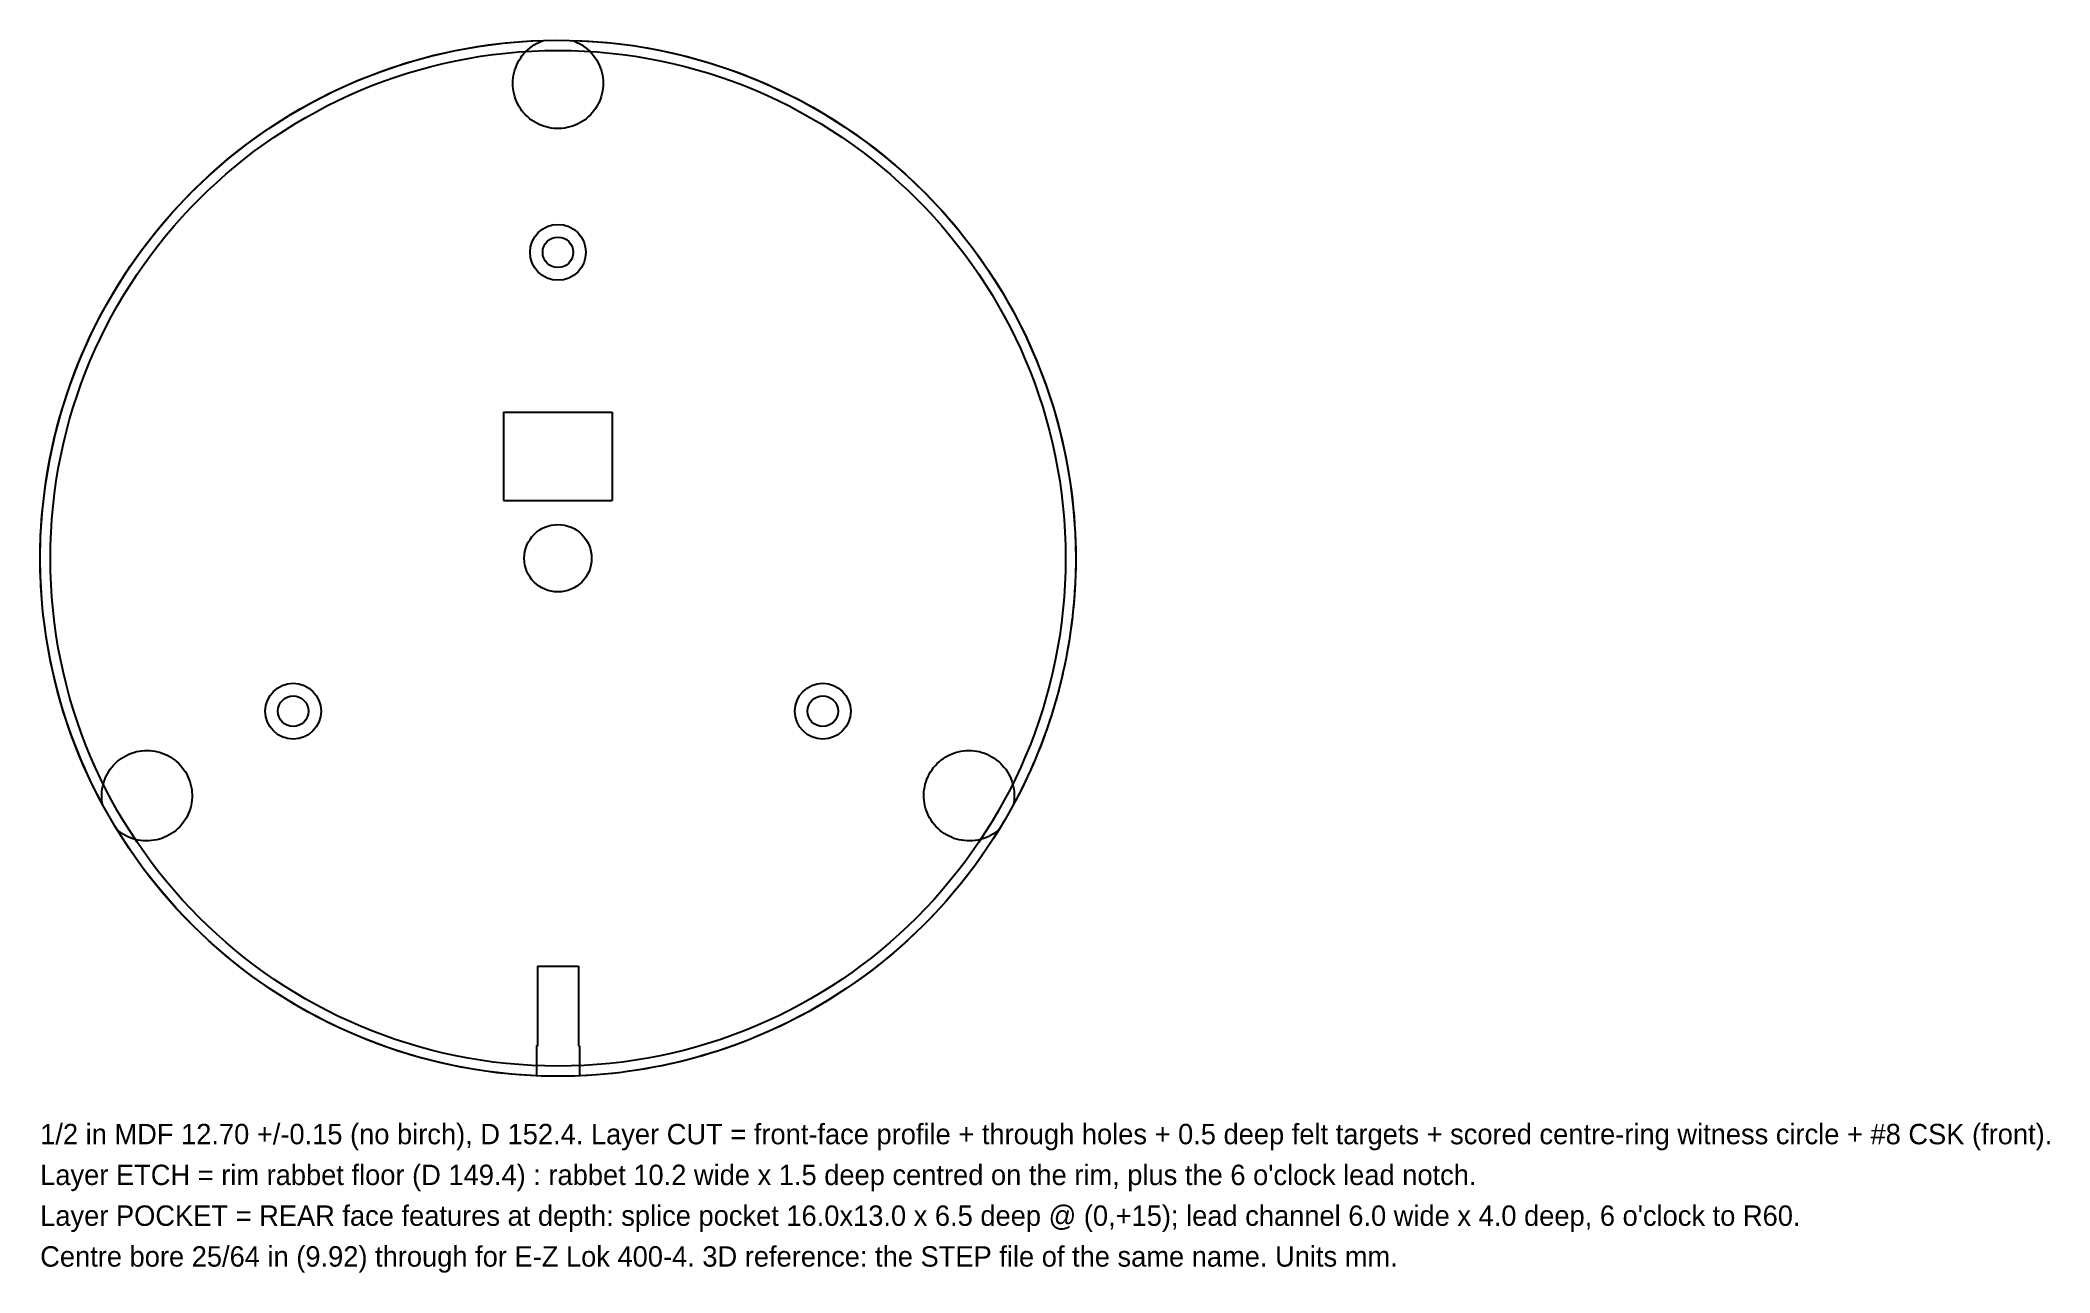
# Model space of a CAD drawing. Header units: millimetres. Extents: x -76 to 220, y -105 to 76.
import ezdxf

# ---------------------------------------------------------------- set-up
doc = ezdxf.new("R2010")
doc.units = ezdxf.units.MM
for name, color, linetype in [('CUT', 7, 'Continuous'), ('ETCH', 3, 'Continuous'), ('NOTES', 2, 'Continuous'), ('POCKET', 5, 'Continuous')]:
    doc.layers.add(name, color=color, linetype=linetype)

msp = doc.modelspace()

# ---------------------------------------------------------------- linework, layer by layer
at = {"layer": 'CUT'}
for points in [[(-67, -36.3), (-67.76, -34.85), (-68.5, -33.39), (-69.2, -31.91), (-69.87, -30.42), (-70.5, -28.91), (-71.11, -27.39), (-71.68, -25.86), (-72.22, -24.31), (-72.72, -22.75), (-73.2, -21.19), (-73.63, -19.61), (-74.04, -18.03), (-74.41, -16.43), (-74.74, -14.83), (-75.04, -13.22), (-75.31, -11.61), (-75.54, -9.99), (-75.74, -8.36), (-75.9, -6.73), (-76.03, -5.1), (-76.12, -3.47), (-76.18, -1.83), (-76.2, -0.2), (-76.19, 1.44), (-76.14, 3.08), (-76.05, 4.71), (-75.94, 6.34), (-75.78, 7.97), (-75.59, 9.6), (-75.37, 11.22), (-75.11, 12.83), (-74.82, 14.44), (-74.49, 16.05), (-74.13, 17.64), (-73.73, 19.23), (-73.3, 20.81), (-72.84, 22.38), (-72.34, 23.94), (-71.81, 25.49), (-71.25, 27.02), (-70.65, 28.55), (-70.02, 30.06), (-69.36, 31.55), (-68.67, 33.04), (-67.94, 34.5), (-67.18, 35.95), (-66.4, 37.39), (-65.58, 38.81), (-64.73, 40.21), (-63.85, 41.59), (-62.94, 42.95), (-62.01, 44.29), (-61.04, 45.61), (-60.05, 46.91), (-59.03, 48.19), (-57.98, 49.45), (-56.9, 50.68), (-55.8, 51.89), (-54.67, 53.08), (-53.52, 54.24), (-52.34, 55.38), (-51.14, 56.49), (-49.92, 57.57), (-48.67, 58.63), (-47.4, 59.66), (-46.11, 60.67), (-44.79, 61.64), (-43.46, 62.59), (-42.11, 63.51), (-40.73, 64.4), (-39.34, 65.26), (-37.93, 66.09), (-36.5, 66.89), (-35.06, 67.66), (-33.6, 68.39), (-32.12, 69.1), (-30.63, 69.77), (-29.12, 70.42), (-27.6, 71.02), (-26.07, 71.6), (-24.53, 72.14), (-22.97, 72.65), (-21.41, 73.13), (-19.83, 73.57), (-18.25, 73.98), (-16.66, 74.36), (-15.06, 74.7), (-13.45, 75), (-11.83, 75.28), (-10.21, 75.51), (-8.59, 75.71), (-6.96, 75.88), (-5.33, 76.01), (-3.7, 76.11), (-2.06, 76.17)], [(2.06, 76.17), (2.43, 76.04), (2.8, 75.88), (3.15, 75.71), (3.49, 75.51), (3.83, 75.29), (4.14, 75.05), (4.44, 74.8), (4.73, 74.52), (5, 74.23), (5.25, 73.93), (5.48, 73.61), (5.7, 73.28), (5.89, 72.93), (6.07, 72.58), (6.22, 72.21), (6.35, 71.84), (6.45, 71.46), (6.54, 71.07), (6.6, 70.68), (6.64, 70.28), (6.65, 69.89), (6.64, 69.49), (6.61, 69.1), (6.55, 68.71), (6.47, 68.32), (6.37, 67.94), (6.24, 67.56), (6.1, 67.2), (5.93, 66.84), (5.74, 66.49), (5.53, 66.16), (5.3, 65.83), (5.05, 65.53), (4.79, 65.23), (4.5, 64.96), (4.2, 64.7), (3.89, 64.46), (3.56, 64.23), (3.22, 64.03), (2.87, 63.85), (2.51, 63.69), (2.14, 63.55), (1.76, 63.44), (1.37, 63.34), (0.99, 63.27), (0.59, 63.23), (0.2, 63.2), (-0.2, 63.2), (-0.59, 63.23), (-0.99, 63.27), (-1.37, 63.34), (-1.76, 63.44), (-2.14, 63.55), (-2.51, 63.69), (-2.87, 63.85), (-3.22, 64.03), (-3.56, 64.23), (-3.89, 64.46), (-4.2, 64.7), (-4.5, 64.96), (-4.79, 65.23), (-5.05, 65.53), (-5.3, 65.83), (-5.53, 66.16), (-5.74, 66.49), (-5.93, 66.84), (-6.1, 67.2), (-6.24, 67.56), (-6.37, 67.94), (-6.47, 68.32), (-6.55, 68.71), (-6.61, 69.1), (-6.64, 69.49), (-6.65, 69.89), (-6.64, 70.28), (-6.6, 70.68), (-6.54, 71.07), (-6.45, 71.46), (-6.35, 71.84), (-6.22, 72.21), (-6.07, 72.58), (-5.89, 72.93), (-5.7, 73.28), (-5.48, 73.61), (-5.25, 73.93), (-5, 74.23), (-4.73, 74.52), (-4.44, 74.8), (-4.14, 75.05), (-3.83, 75.29), (-3.49, 75.51), (-3.15, 75.71), (-2.8, 75.88), (-2.43, 76.04), (-2.06, 76.17)], [(2.06, 76.17), (3.3, 76.13), (4.54, 76.06), (5.77, 75.98), (7.01, 75.88), (8.24, 75.75), (9.47, 75.61), (10.69, 75.45), (11.92, 75.26), (13.14, 75.06), (14.36, 74.83), (15.57, 74.59), (16.78, 74.33), (17.99, 74.05), (19.19, 73.74), (20.38, 73.42), (21.58, 73.08), (22.76, 72.72), (23.94, 72.34), (25.11, 71.94), (26.28, 71.53), (27.44, 71.09), (28.59, 70.63), (29.73, 70.16), (30.87, 69.67), (31.99, 69.16), (33.11, 68.63), (34.23, 68.08), (35.33, 67.52), (36.42, 66.93), (37.5, 66.33), (38.58, 65.71), (39.64, 65.08), (40.69, 64.43), (41.73, 63.76), (42.76, 63.07), (43.78, 62.37), (44.79, 61.65), (45.78, 60.91), (46.77, 60.16), (47.74, 59.39), (48.7, 58.61), (49.64, 57.81), (50.58, 56.99), (51.5, 56.17), (52.4, 55.32), (53.29, 54.46), (54.17, 53.59), (55.04, 52.7), (55.88, 51.8), (56.72, 50.89), (57.54, 49.96), (58.34, 49.02), (59.13, 48.06), (59.9, 47.09), (60.66, 46.11), (61.4, 45.12), (62.13, 44.12), (62.84, 43.1), (63.53, 42.08), (64.2, 41.04), (64.86, 39.99), (65.5, 38.93), (66.13, 37.86), (66.73, 36.78), (67.32, 35.69), (67.89, 34.59), (68.45, 33.49), (68.98, 32.37), (69.5, 31.24), (70, 30.11), (70.48, 28.97), (70.94, 27.82), (71.38, 26.66), (71.81, 25.5), (72.21, 24.33), (72.6, 23.15), (72.96, 21.97), (73.31, 20.78), (73.64, 19.59), (73.95, 18.39), (74.24, 17.19), (74.51, 15.98), (74.76, 14.76), (74.99, 13.55), (75.2, 12.33), (75.39, 11.1), (75.56, 9.88), (75.71, 8.65), (75.84, 7.42), (75.95, 6.18), (76.04, 4.95), (76.11, 3.71), (76.16, 2.48), (76.19, 1.24), (76.2, 0)], [(76.2, 0), (76.2, -0.4), (76.2, -0.8), (76.19, -1.19), (76.18, -1.59), (76.17, -1.99), (76.16, -2.39), (76.15, -2.79), (76.13, -3.19), (76.12, -3.58), (76.1, -3.98), (76.07, -4.38), (76.05, -4.78), (76.02, -5.17), (76, -5.57), (75.97, -5.97), (75.93, -6.36), (75.9, -6.76), (75.86, -7.16), (75.82, -7.55), (75.78, -7.95), (75.74, -8.35), (75.7, -8.74), (75.65, -9.14), (75.6, -9.53), (75.55, -9.93), (75.5, -10.32), (75.44, -10.72), (75.39, -11.11), (75.33, -11.51), (75.27, -11.9), (75.2, -12.29), (75.14, -12.69), (75.07, -13.08), (75, -13.47), (74.93, -13.86), (74.86, -14.25), (74.78, -14.64), (74.7, -15.03), (74.62, -15.43), (74.54, -15.81), (74.46, -16.2), (74.37, -16.59), (74.28, -16.98), (74.19, -17.37), (74.1, -17.76), (74.01, -18.14), (73.91, -18.53), (73.81, -18.92), (73.71, -19.3), (73.61, -19.69), (73.51, -20.07), (73.4, -20.46), (73.3, -20.84), (73.19, -21.22), (73.07, -21.6), (72.96, -21.99), (72.84, -22.37), (72.73, -22.75), (72.61, -23.13), (72.48, -23.51), (72.36, -23.88), (72.23, -24.26), (72.11, -24.64), (71.98, -25.02), (71.84, -25.39), (71.71, -25.77), (71.58, -26.14), (71.44, -26.52), (71.3, -26.89), (71.16, -27.26), (71.01, -27.63), (70.87, -28), (70.72, -28.37), (70.57, -28.74), (70.42, -29.11), (70.27, -29.48), (70.11, -29.85), (69.95, -30.21), (69.8, -30.58), (69.64, -30.94), (69.47, -31.3), (69.31, -31.67), (69.14, -32.03), (68.97, -32.39), (68.8, -32.75), (68.63, -33.11), (68.46, -33.47), (68.28, -33.82), (68.1, -34.18), (67.92, -34.54), (67.74, -34.89), (67.56, -35.24), (67.37, -35.6), (67.19, -35.95), (67, -36.3)], [(-67, -36.3), (-67.07, -35.91), (-67.12, -35.52), (-67.14, -35.12), (-67.14, -34.73), (-67.12, -34.33), (-67.07, -33.94), (-67, -33.55), (-66.9, -33.17), (-66.79, -32.79), (-66.65, -32.42), (-66.49, -32.05), (-66.31, -31.7), (-66.11, -31.36), (-65.89, -31.04), (-65.64, -30.72), (-65.39, -30.42), (-65.11, -30.14), (-64.82, -29.87), (-64.51, -29.63), (-64.19, -29.4), (-63.85, -29.19), (-63.5, -29), (-63.15, -28.83), (-62.78, -28.68), (-62.4, -28.56), (-62.02, -28.45), (-61.63, -28.37), (-61.24, -28.32), (-60.85, -28.28), (-60.45, -28.28), (-60.06, -28.29), (-59.66, -28.33), (-59.27, -28.39), (-58.89, -28.47), (-58.5, -28.58), (-58.13, -28.71), (-57.77, -28.86), (-57.41, -29.03), (-57.06, -29.23), (-56.73, -29.44), (-56.41, -29.67), (-56.11, -29.93), (-55.82, -30.19), (-55.54, -30.48), (-55.29, -30.78), (-55.05, -31.1), (-54.83, -31.43), (-54.64, -31.77), (-54.46, -32.13), (-54.3, -32.49), (-54.17, -32.86), (-54.06, -33.24), (-53.97, -33.63), (-53.9, -34.02), (-53.86, -34.41), (-53.84, -34.81), (-53.85, -35.2), (-53.88, -35.6), (-53.93, -35.99), (-54, -36.38), (-54.1, -36.76), (-54.22, -37.14), (-54.36, -37.51), (-54.53, -37.87), (-54.71, -38.22), (-54.92, -38.55), (-55.14, -38.88), (-55.39, -39.19), (-55.65, -39.49), (-55.93, -39.77), (-56.23, -40.03), (-56.54, -40.27), (-56.86, -40.5), (-57.2, -40.7), (-57.55, -40.89), (-57.91, -41.05), (-58.28, -41.2), (-58.66, -41.32), (-59.04, -41.41), (-59.43, -41.49), (-59.82, -41.54), (-60.21, -41.57), (-60.61, -41.57), (-61.01, -41.56), (-61.4, -41.51), (-61.79, -41.45), (-62.17, -41.36), (-62.55, -41.25), (-62.93, -41.11), (-63.29, -40.96), (-63.64, -40.78), (-63.99, -40.58), (-64.32, -40.36), (-64.63, -40.13), (-64.94, -39.87)], [(64.94, -39.87), (64.63, -40.13), (64.32, -40.36), (63.99, -40.58), (63.64, -40.78), (63.29, -40.96), (62.93, -41.11), (62.55, -41.25), (62.17, -41.36), (61.79, -41.45), (61.4, -41.51), (61.01, -41.56), (60.61, -41.57), (60.21, -41.57), (59.82, -41.54), (59.43, -41.49), (59.04, -41.41), (58.66, -41.32), (58.28, -41.2), (57.91, -41.05), (57.55, -40.89), (57.2, -40.7), (56.86, -40.5), (56.54, -40.27), (56.23, -40.03), (55.93, -39.77), (55.65, -39.49), (55.39, -39.19), (55.14, -38.88), (54.92, -38.55), (54.71, -38.22), (54.53, -37.87), (54.36, -37.51), (54.22, -37.14), (54.1, -36.76), (54, -36.38), (53.93, -35.99), (53.88, -35.6), (53.85, -35.2), (53.84, -34.81), (53.86, -34.41), (53.9, -34.02), (53.97, -33.63), (54.06, -33.24), (54.17, -32.86), (54.3, -32.49), (54.46, -32.13), (54.64, -31.77), (54.83, -31.43), (55.05, -31.1), (55.29, -30.78), (55.54, -30.48), (55.82, -30.19), (56.11, -29.93), (56.41, -29.67), (56.73, -29.44), (57.06, -29.23), (57.41, -29.03), (57.77, -28.86), (58.13, -28.71), (58.5, -28.58), (58.89, -28.47), (59.27, -28.39), (59.66, -28.33), (60.06, -28.29), (60.45, -28.28), (60.85, -28.28), (61.24, -28.32), (61.63, -28.37), (62.02, -28.45), (62.4, -28.56), (62.78, -28.68), (63.15, -28.83), (63.5, -29), (63.85, -29.19), (64.19, -29.4), (64.51, -29.63), (64.82, -29.87), (65.11, -30.14), (65.39, -30.42), (65.64, -30.72), (65.89, -31.04), (66.11, -31.36), (66.31, -31.7), (66.49, -32.05), (66.65, -32.42), (66.79, -32.79), (66.9, -33.17), (67, -33.55), (67.07, -33.94), (67.12, -34.33), (67.14, -34.73), (67.14, -35.12), (67.12, -35.52), (67.07, -35.91), (67, -36.3)], [(64.94, -39.87), (64.06, -41.26), (63.16, -42.62), (62.23, -43.97), (61.28, -45.3), (60.29, -46.6), (59.27, -47.89), (58.23, -49.15), (57.16, -50.39), (56.07, -51.6), (54.95, -52.8), (53.8, -53.96), (52.63, -55.11), (51.43, -56.22), (50.21, -57.31), (48.97, -58.38), (47.71, -59.42), (46.42, -60.43), (45.11, -61.41), (43.78, -62.37), (42.43, -63.29), (41.06, -64.19), (39.68, -65.06), (38.27, -65.89), (36.85, -66.7), (35.4, -67.48), (33.95, -68.22), (32.47, -68.93), (30.99, -69.61), (29.48, -70.26), (27.97, -70.88), (26.44, -71.47), (24.9, -72.02), (23.35, -72.54), (21.78, -73.02), (20.21, -73.47), (18.63, -73.89), (17.04, -74.27), (15.44, -74.62), (13.83, -74.93), (12.22, -75.21), (10.6, -75.46), (8.98, -75.67), (7.35, -75.84), (5.72, -75.98), (4.09, -76.09), (2.45, -76.16), (0.82, -76.2), (-0.82, -76.2), (-2.45, -76.16), (-4.09, -76.09), (-5.72, -75.98), (-7.35, -75.84), (-8.98, -75.67), (-10.6, -75.46), (-12.22, -75.21), (-13.83, -74.93), (-15.44, -74.62), (-17.04, -74.27), (-18.63, -73.89), (-20.21, -73.47), (-21.78, -73.02), (-23.35, -72.54), (-24.9, -72.02), (-26.44, -71.47), (-27.97, -70.88), (-29.48, -70.26), (-30.99, -69.61), (-32.47, -68.93), (-33.95, -68.22), (-35.4, -67.48), (-36.85, -66.7), (-38.27, -65.89), (-39.68, -65.06), (-41.06, -64.19), (-42.43, -63.29), (-43.78, -62.37), (-45.11, -61.41), (-46.42, -60.43), (-47.71, -59.42), (-48.97, -58.38), (-50.21, -57.31), (-51.43, -56.22), (-52.63, -55.11), (-53.8, -53.96), (-54.95, -52.8), (-56.07, -51.6), (-57.16, -50.39), (-58.23, -49.15), (-59.27, -47.89), (-60.29, -46.6), (-61.28, -45.3), (-62.23, -43.97), (-63.16, -42.62), (-64.06, -41.26), (-64.94, -39.87)]]:
    msp.add_lwpolyline(points, dxfattribs=at)
for centre, radius in [((0, 45), 4.11), ((0, 0), 4.96), ((-38.97, -22.5), 4.11), ((38.97, -22.5), 4.11)]:
    msp.add_circle(centre, radius, dxfattribs=at)
at = {"layer": 'ETCH'}
for centre, radius in [((0, 0), 74.7), ((0, 45), 2.25), ((0, 0), 4.96), ((-38.97, -22.5), 2.25), ((38.97, -22.5), 2.25)]:
    msp.add_circle(centre, radius, dxfattribs=at)
at = {"layer": 'POCKET'}
for points in [[(-3.18, -76.13), (-6.91, -75.89), (-10.63, -75.45), (-14.33, -74.84), (-17.99, -74.05), (-21.61, -73.07), (-25.17, -71.92), (-28.68, -70.6), (-32.11, -69.1), (-35.47, -67.44), (-38.74, -65.62), (-41.92, -63.63), (-45, -61.5), (-47.96, -59.21), (-50.82, -56.78), (-53.54, -54.22), (-56.14, -51.52), (-58.61, -48.7), (-60.93, -45.76), (-63.11, -42.71), (-65.13, -39.56), (-66.99, -36.31), (-68.7, -32.97), (-70.23, -29.56), (-71.6, -26.07), (-72.8, -22.52), (-73.82, -18.91), (-74.66, -15.26), (-75.32, -11.57), (-75.79, -7.86), (-76.09, -4.12), (-76.2, -0.38), (-76.13, 3.36), (-75.87, 7.1), (-75.43, 10.82), (-74.8, 14.52), (-74, 18.17), (-73.02, 21.79), (-71.86, 25.35), (-70.53, 28.85), (-69.02, 32.28), (-67.35, 35.64), (-65.52, 38.9), (-63.53, 42.08), (-61.38, 45.15), (-59.09, 48.11), (-56.66, 50.96), (-54.08, 53.68), (-51.38, 56.27), (-48.55, 58.73), (-45.61, 61.04), (-42.55, 63.21), (-39.39, 65.23), (-36.14, 67.08), (-32.8, 68.78), (-29.38, 70.31), (-25.89, 71.67), (-22.34, 72.85), (-18.73, 73.86), (-15.08, 74.69), (-11.39, 75.34), (-7.67, 75.81), (-3.93, 76.1), (-0.19, 76.2), (3.55, 76.12), (7.29, 75.85), (11.01, 75.4), (14.7, 74.77), (18.36, 73.96), (21.97, 72.96), (25.53, 71.8), (29.03, 70.45), (32.46, 68.94), (35.81, 67.26), (39.07, 65.42), (42.24, 63.42), (45.3, 61.27), (48.26, 58.97), (51.1, 56.53), (53.81, 53.95), (56.4, 51.24), (58.85, 48.41), (61.16, 45.45), (63.32, 42.39), (65.33, 39.23), (67.17, 35.97), (68.86, 32.63), (70.38, 29.2), (71.73, 25.71), (72.91, 22.15), (73.91, 18.54), (74.73, 14.89), (75.37, 11.2), (75.83, 7.48), (76.11, 3.74), (76.2, 0)], [(-8, 21.5), (-7.83, 21.5), (-7.66, 21.5), (-7.49, 21.5), (-7.33, 21.5), (-7.16, 21.5), (-6.99, 21.5), (-6.82, 21.5), (-6.65, 21.5), (-6.48, 21.5), (-6.32, 21.5), (-6.15, 21.5), (-5.98, 21.5), (-5.81, 21.5), (-5.64, 21.5), (-5.47, 21.5), (-5.31, 21.5), (-5.14, 21.5), (-4.97, 21.5), (-4.8, 21.5), (-4.63, 21.5), (-4.46, 21.5), (-4.29, 21.5), (-4.13, 21.5), (-3.96, 21.5), (-3.79, 21.5), (-3.62, 21.5), (-3.45, 21.5), (-3.28, 21.5), (-3.12, 21.5), (-2.95, 21.5), (-2.78, 21.5), (-2.61, 21.5), (-2.44, 21.5), (-2.27, 21.5), (-2.11, 21.5), (-1.94, 21.5), (-1.77, 21.5), (-1.6, 21.5), (-1.43, 21.5), (-1.26, 21.5), (-1.09, 21.5), (-0.93, 21.5), (-0.76, 21.5), (-0.59, 21.5), (-0.42, 21.5), (-0.25, 21.5), (-0.08, 21.5), (0.08, 21.5), (0.25, 21.5), (0.42, 21.5), (0.59, 21.5), (0.76, 21.5), (0.93, 21.5), (1.09, 21.5), (1.26, 21.5), (1.43, 21.5), (1.6, 21.5), (1.77, 21.5), (1.94, 21.5), (2.11, 21.5), (2.27, 21.5), (2.44, 21.5), (2.61, 21.5), (2.78, 21.5), (2.95, 21.5), (3.12, 21.5), (3.28, 21.5), (3.45, 21.5), (3.62, 21.5), (3.79, 21.5), (3.96, 21.5), (4.13, 21.5), (4.29, 21.5), (4.46, 21.5), (4.63, 21.5), (4.8, 21.5), (4.97, 21.5), (5.14, 21.5), (5.31, 21.5), (5.47, 21.5), (5.64, 21.5), (5.81, 21.5), (5.98, 21.5), (6.15, 21.5), (6.32, 21.5), (6.48, 21.5), (6.65, 21.5), (6.82, 21.5), (6.99, 21.5), (7.16, 21.5), (7.33, 21.5), (7.49, 21.5), (7.66, 21.5), (7.83, 21.5), (8, 21.5)], [(-8, 21.5), (-8, 21.36), (-8, 21.23), (-8, 21.09), (-8, 20.95), (-8, 20.82), (-8, 20.68), (-8, 20.54), (-8, 20.41), (-8, 20.27), (-8, 20.13), (-8, 19.99), (-8, 19.86), (-8, 19.72), (-8, 19.58), (-8, 19.45), (-8, 19.31), (-8, 19.17), (-8, 19.04), (-8, 18.9), (-8, 18.76), (-8, 18.63), (-8, 18.49), (-8, 18.35), (-8, 18.22), (-8, 18.08), (-8, 17.94), (-8, 17.81), (-8, 17.67), (-8, 17.53), (-8, 17.39), (-8, 17.26), (-8, 17.12), (-8, 16.98), (-8, 16.85), (-8, 16.71), (-8, 16.57), (-8, 16.44), (-8, 16.3), (-8, 16.16), (-8, 16.03), (-8, 15.89), (-8, 15.75), (-8, 15.62), (-8, 15.48), (-8, 15.34), (-8, 15.21), (-8, 15.07), (-8, 14.93), (-8, 14.79), (-8, 14.66), (-8, 14.52), (-8, 14.38), (-8, 14.25), (-8, 14.11), (-8, 13.97), (-8, 13.84), (-8, 13.7), (-8, 13.56), (-8, 13.43), (-8, 13.29), (-8, 13.15), (-8, 13.02), (-8, 12.88), (-8, 12.74), (-8, 12.61), (-8, 12.47), (-8, 12.33), (-8, 12.19), (-8, 12.06), (-8, 11.92), (-8, 11.78), (-8, 11.65), (-8, 11.51), (-8, 11.37), (-8, 11.24), (-8, 11.1), (-8, 10.96), (-8, 10.83), (-8, 10.69), (-8, 10.55), (-8, 10.42), (-8, 10.28), (-8, 10.14), (-8, 10.01), (-8, 9.87), (-8, 9.73), (-8, 9.59), (-8, 9.46), (-8, 9.32), (-8, 9.18), (-8, 9.05), (-8, 8.91), (-8, 8.77), (-8, 8.64), (-8, 8.5)], [(8, 21.5), (8, 21.36), (8, 21.23), (8, 21.09), (8, 20.95), (8, 20.82), (8, 20.68), (8, 20.54), (8, 20.41), (8, 20.27), (8, 20.13), (8, 19.99), (8, 19.86), (8, 19.72), (8, 19.58), (8, 19.45), (8, 19.31), (8, 19.17), (8, 19.04), (8, 18.9), (8, 18.76), (8, 18.63), (8, 18.49), (8, 18.35), (8, 18.22), (8, 18.08), (8, 17.94), (8, 17.81), (8, 17.67), (8, 17.53), (8, 17.39), (8, 17.26), (8, 17.12), (8, 16.98), (8, 16.85), (8, 16.71), (8, 16.57), (8, 16.44), (8, 16.3), (8, 16.16), (8, 16.03), (8, 15.89), (8, 15.75), (8, 15.62), (8, 15.48), (8, 15.34), (8, 15.21), (8, 15.07), (8, 14.93), (8, 14.79), (8, 14.66), (8, 14.52), (8, 14.38), (8, 14.25), (8, 14.11), (8, 13.97), (8, 13.84), (8, 13.7), (8, 13.56), (8, 13.43), (8, 13.29), (8, 13.15), (8, 13.02), (8, 12.88), (8, 12.74), (8, 12.61), (8, 12.47), (8, 12.33), (8, 12.19), (8, 12.06), (8, 11.92), (8, 11.78), (8, 11.65), (8, 11.51), (8, 11.37), (8, 11.24), (8, 11.1), (8, 10.96), (8, 10.83), (8, 10.69), (8, 10.55), (8, 10.42), (8, 10.28), (8, 10.14), (8, 10.01), (8, 9.87), (8, 9.73), (8, 9.59), (8, 9.46), (8, 9.32), (8, 9.18), (8, 9.05), (8, 8.91), (8, 8.77), (8, 8.64), (8, 8.5)], [(-8, 8.5), (-7.83, 8.5), (-7.66, 8.5), (-7.49, 8.5), (-7.33, 8.5), (-7.16, 8.5), (-6.99, 8.5), (-6.82, 8.5), (-6.65, 8.5), (-6.48, 8.5), (-6.32, 8.5), (-6.15, 8.5), (-5.98, 8.5), (-5.81, 8.5), (-5.64, 8.5), (-5.47, 8.5), (-5.31, 8.5), (-5.14, 8.5), (-4.97, 8.5), (-4.8, 8.5), (-4.63, 8.5), (-4.46, 8.5), (-4.29, 8.5), (-4.13, 8.5), (-3.96, 8.5), (-3.79, 8.5), (-3.62, 8.5), (-3.45, 8.5), (-3.28, 8.5), (-3.12, 8.5), (-2.95, 8.5), (-2.78, 8.5), (-2.61, 8.5), (-2.44, 8.5), (-2.27, 8.5), (-2.11, 8.5), (-1.94, 8.5), (-1.77, 8.5), (-1.6, 8.5), (-1.43, 8.5), (-1.26, 8.5), (-1.09, 8.5), (-0.93, 8.5), (-0.76, 8.5), (-0.59, 8.5), (-0.42, 8.5), (-0.25, 8.5), (-0.08, 8.5), (0.08, 8.5), (0.25, 8.5), (0.42, 8.5), (0.59, 8.5), (0.76, 8.5), (0.93, 8.5), (1.09, 8.5), (1.26, 8.5), (1.43, 8.5), (1.6, 8.5), (1.77, 8.5), (1.94, 8.5), (2.11, 8.5), (2.27, 8.5), (2.44, 8.5), (2.61, 8.5), (2.78, 8.5), (2.95, 8.5), (3.12, 8.5), (3.28, 8.5), (3.45, 8.5), (3.62, 8.5), (3.79, 8.5), (3.96, 8.5), (4.13, 8.5), (4.29, 8.5), (4.46, 8.5), (4.63, 8.5), (4.8, 8.5), (4.97, 8.5), (5.14, 8.5), (5.31, 8.5), (5.47, 8.5), (5.64, 8.5), (5.81, 8.5), (5.98, 8.5), (6.15, 8.5), (6.32, 8.5), (6.48, 8.5), (6.65, 8.5), (6.82, 8.5), (6.99, 8.5), (7.16, 8.5), (7.33, 8.5), (7.49, 8.5), (7.66, 8.5), (7.83, 8.5), (8, 8.5)], [(76.2, 0), (76.19, -1.23), (76.16, -2.45), (76.11, -3.68), (76.04, -4.9), (75.95, -6.13), (75.84, -7.35), (75.72, -8.57), (75.57, -9.79), (75.4, -11), (75.22, -12.21), (75.01, -13.42), (74.78, -14.63), (74.54, -15.83), (74.27, -17.03), (73.99, -18.22), (73.69, -19.41), (73.37, -20.59), (73.02, -21.77), (72.66, -22.94), (72.29, -24.11), (71.89, -25.27), (71.47, -26.42), (71.04, -27.57), (70.58, -28.71), (70.11, -29.84), (69.62, -30.97), (69.12, -32.08), (68.59, -33.19), (68.05, -34.29), (67.49, -35.38), (66.91, -36.46), (66.31, -37.54), (65.7, -38.6), (65.07, -39.65), (64.42, -40.69), (63.76, -41.72), (63.08, -42.75), (62.39, -43.76), (61.67, -44.75), (60.94, -45.74), (60.2, -46.72), (59.44, -47.68), (58.67, -48.63), (57.88, -49.57), (57.07, -50.49), (56.25, -51.4), (55.42, -52.3), (54.57, -53.19), (53.7, -54.06), (52.83, -54.92), (51.94, -55.76), (51.03, -56.59), (50.11, -57.4), (49.18, -58.2), (48.24, -58.99), (47.28, -59.75), (46.32, -60.51), (45.34, -61.25), (44.35, -61.97), (43.34, -62.67), (42.33, -63.36), (41.3, -64.04), (40.27, -64.69), (39.22, -65.33), (38.16, -65.95), (37.1, -66.56), (36.02, -67.15), (34.94, -67.72), (33.84, -68.27), (32.74, -68.81), (31.63, -69.33), (30.51, -69.83), (29.38, -70.31), (28.24, -70.77), (27.1, -71.22), (25.95, -71.65), (24.79, -72.05), (23.63, -72.44), (22.46, -72.81), (21.29, -73.17), (20.11, -73.5), (18.92, -73.81), (17.73, -74.11), (16.53, -74.38), (15.34, -74.64), (14.13, -74.88), (12.93, -75.1), (11.71, -75.29), (10.5, -75.47), (9.29, -75.63), (8.07, -75.77), (6.85, -75.89), (5.62, -75.99), (4.4, -76.07), (3.17, -76.13)], [(-3, -60), (-2.94, -60), (-2.87, -60), (-2.81, -60), (-2.75, -60), (-2.68, -60), (-2.62, -60), (-2.56, -60), (-2.49, -60), (-2.43, -60), (-2.37, -60), (-2.31, -60), (-2.24, -60), (-2.18, -60), (-2.12, -60), (-2.05, -60), (-1.99, -60), (-1.93, -60), (-1.86, -60), (-1.8, -60), (-1.74, -60), (-1.67, -60), (-1.61, -60), (-1.55, -60), (-1.48, -60), (-1.42, -60), (-1.36, -60), (-1.29, -60), (-1.23, -60), (-1.17, -60), (-1.11, -60), (-1.04, -60), (-0.98, -60), (-0.92, -60), (-0.85, -60), (-0.79, -60), (-0.73, -60), (-0.66, -60), (-0.6, -60), (-0.54, -60), (-0.47, -60), (-0.41, -60), (-0.35, -60), (-0.28, -60), (-0.22, -60), (-0.16, -60), (-0.09, -60), (-0.03, -60), (0.03, -60), (0.09, -60), (0.16, -60), (0.22, -60), (0.28, -60), (0.35, -60), (0.41, -60), (0.47, -60), (0.54, -60), (0.6, -60), (0.66, -60), (0.73, -60), (0.79, -60), (0.85, -60), (0.92, -60), (0.98, -60), (1.04, -60), (1.11, -60), (1.17, -60), (1.23, -60), (1.29, -60), (1.36, -60), (1.42, -60), (1.48, -60), (1.55, -60), (1.61, -60), (1.67, -60), (1.74, -60), (1.8, -60), (1.86, -60), (1.93, -60), (1.99, -60), (2.05, -60), (2.12, -60), (2.18, -60), (2.24, -60), (2.31, -60), (2.37, -60), (2.43, -60), (2.49, -60), (2.56, -60), (2.62, -60), (2.68, -60), (2.75, -60), (2.81, -60), (2.87, -60), (2.94, -60), (3, -60)], [(-3, -60), (-3, -60.12), (-3, -60.25), (-3, -60.37), (-3, -60.49), (-3, -60.62), (-3, -60.74), (-3, -60.86), (-3, -60.99), (-3, -61.11), (-3, -61.23), (-3, -61.35), (-3, -61.48), (-3, -61.6), (-3, -61.72), (-3, -61.85), (-3, -61.97), (-3, -62.09), (-3, -62.22), (-3, -62.34), (-3, -62.46), (-3, -62.59), (-3, -62.71), (-3, -62.83), (-3, -62.96), (-3, -63.08), (-3, -63.2), (-3, -63.33), (-3, -63.45), (-3, -63.57), (-3, -63.69), (-3, -63.82), (-3, -63.94), (-3, -64.06), (-3, -64.19), (-3, -64.31), (-3, -64.43), (-3, -64.56), (-3, -64.68), (-3, -64.8), (-3, -64.93), (-3, -65.05), (-3, -65.17), (-3, -65.3), (-3, -65.42), (-3, -65.54), (-3, -65.67), (-3, -65.79), (-3, -65.91), (-3, -66.03), (-3, -66.16), (-3, -66.28), (-3, -66.4), (-3, -66.53), (-3, -66.65), (-3, -66.77), (-3, -66.9), (-3, -67.02), (-3, -67.14), (-3, -67.27), (-3, -67.39), (-3, -67.51), (-3, -67.64), (-3, -67.76), (-3, -67.88), (-3, -68.01), (-3, -68.13), (-3, -68.25), (-3, -68.37), (-3, -68.5), (-3, -68.62), (-3, -68.74), (-3, -68.87), (-3, -68.99), (-3, -69.11), (-3, -69.24), (-3, -69.36), (-3, -69.48), (-3, -69.61), (-3, -69.73), (-3, -69.85), (-3, -69.98), (-3, -70.1), (-3, -70.22), (-3, -70.35), (-3, -70.47), (-3, -70.59), (-3, -70.71), (-3, -70.84), (-3, -70.96), (-3, -71.08), (-3, -71.21), (-3, -71.33), (-3, -71.45), (-3, -71.58), (-3, -71.7)], [(3, -60), (3, -60.12), (3, -60.25), (3, -60.37), (3, -60.49), (3, -60.62), (3, -60.74), (3, -60.86), (3, -60.99), (3, -61.11), (3, -61.23), (3, -61.35), (3, -61.48), (3, -61.6), (3, -61.72), (3, -61.85), (3, -61.97), (3, -62.09), (3, -62.22), (3, -62.34), (3, -62.46), (3, -62.59), (3, -62.71), (3, -62.83), (3, -62.96), (3, -63.08), (3, -63.2), (3, -63.33), (3, -63.45), (3, -63.57), (3, -63.69), (3, -63.82), (3, -63.94), (3, -64.06), (3, -64.19), (3, -64.31), (3, -64.43), (3, -64.56), (3, -64.68), (3, -64.8), (3, -64.93), (3, -65.05), (3, -65.17), (3, -65.3), (3, -65.42), (3, -65.54), (3, -65.67), (3, -65.79), (3, -65.91), (3, -66.03), (3, -66.16), (3, -66.28), (3, -66.4), (3, -66.53), (3, -66.65), (3, -66.77), (3, -66.9), (3, -67.02), (3, -67.14), (3, -67.27), (3, -67.39), (3, -67.51), (3, -67.64), (3, -67.76), (3, -67.88), (3, -68.01), (3, -68.13), (3, -68.25), (3, -68.37), (3, -68.5), (3, -68.62), (3, -68.74), (3, -68.87), (3, -68.99), (3, -69.11), (3, -69.24), (3, -69.36), (3, -69.48), (3, -69.61), (3, -69.73), (3, -69.85), (3, -69.98), (3, -70.1), (3, -70.22), (3, -70.35), (3, -70.47), (3, -70.59), (3, -70.71), (3, -70.84), (3, -70.96), (3, -71.08), (3, -71.21), (3, -71.33), (3, -71.45), (3, -71.58), (3, -71.7)], [(-3.18, -71.7), (-3.17, -71.7), (-3.17, -71.7), (-3.17, -71.7), (-3.17, -71.7), (-3.17, -71.7), (-3.16, -71.7), (-3.16, -71.7), (-3.16, -71.7), (-3.16, -71.7), (-3.16, -71.7), (-3.15, -71.7), (-3.15, -71.7), (-3.15, -71.7), (-3.15, -71.7), (-3.15, -71.7), (-3.15, -71.7), (-3.14, -71.7), (-3.14, -71.7), (-3.14, -71.7), (-3.14, -71.7), (-3.14, -71.7), (-3.13, -71.7), (-3.13, -71.7), (-3.13, -71.7), (-3.13, -71.7), (-3.13, -71.7), (-3.13, -71.7), (-3.12, -71.7), (-3.12, -71.7), (-3.12, -71.7), (-3.12, -71.7), (-3.12, -71.7), (-3.11, -71.7), (-3.11, -71.7), (-3.11, -71.7), (-3.11, -71.7), (-3.11, -71.7), (-3.11, -71.7), (-3.1, -71.7), (-3.1, -71.7), (-3.1, -71.7), (-3.1, -71.7), (-3.1, -71.7), (-3.09, -71.7), (-3.09, -71.7), (-3.09, -71.7), (-3.09, -71.7), (-3.09, -71.7), (-3.08, -71.7), (-3.08, -71.7), (-3.08, -71.7), (-3.08, -71.7), (-3.08, -71.7), (-3.08, -71.7), (-3.07, -71.7), (-3.07, -71.7), (-3.07, -71.7), (-3.07, -71.7), (-3.07, -71.7), (-3.06, -71.7), (-3.06, -71.7), (-3.06, -71.7), (-3.06, -71.7), (-3.06, -71.7), (-3.06, -71.7), (-3.05, -71.7), (-3.05, -71.7), (-3.05, -71.7), (-3.05, -71.7), (-3.05, -71.7), (-3.04, -71.7), (-3.04, -71.7), (-3.04, -71.7), (-3.04, -71.7), (-3.04, -71.7), (-3.04, -71.7), (-3.03, -71.7), (-3.03, -71.7), (-3.03, -71.7), (-3.03, -71.7), (-3.03, -71.7), (-3.02, -71.7), (-3.02, -71.7), (-3.02, -71.7), (-3.02, -71.7), (-3.02, -71.7), (-3.01, -71.7), (-3.01, -71.7), (-3.01, -71.7), (-3.01, -71.7), (-3.01, -71.7), (-3.01, -71.7), (-3, -71.7), (-3, -71.7), (-3, -71.7)], [(-3.18, -71.7), (-3.18, -71.75), (-3.18, -71.79), (-3.18, -71.84), (-3.18, -71.89), (-3.18, -71.93), (-3.18, -71.98), (-3.18, -72.03), (-3.18, -72.07), (-3.18, -72.12), (-3.18, -72.17), (-3.18, -72.21), (-3.18, -72.26), (-3.18, -72.31), (-3.18, -72.35), (-3.18, -72.4), (-3.18, -72.45), (-3.18, -72.49), (-3.18, -72.54), (-3.18, -72.59), (-3.18, -72.63), (-3.18, -72.68), (-3.18, -72.73), (-3.18, -72.77), (-3.18, -72.82), (-3.18, -72.87), (-3.18, -72.91), (-3.18, -72.96), (-3.18, -73.01), (-3.18, -73.05), (-3.18, -73.1), (-3.18, -73.15), (-3.18, -73.19), (-3.18, -73.24), (-3.18, -73.29), (-3.18, -73.33), (-3.18, -73.38), (-3.18, -73.43), (-3.18, -73.47), (-3.18, -73.52), (-3.18, -73.57), (-3.18, -73.61), (-3.18, -73.66), (-3.18, -73.71), (-3.18, -73.75), (-3.18, -73.8), (-3.18, -73.85), (-3.18, -73.89), (-3.18, -73.94), (-3.18, -73.99), (-3.18, -74.03), (-3.18, -74.08), (-3.18, -74.13), (-3.18, -74.17), (-3.18, -74.22), (-3.18, -74.27), (-3.18, -74.31), (-3.18, -74.36), (-3.18, -74.41), (-3.18, -74.45), (-3.18, -74.5), (-3.18, -74.55), (-3.18, -74.59), (-3.18, -74.64), (-3.18, -74.69), (-3.18, -74.73), (-3.18, -74.78), (-3.18, -74.83), (-3.18, -74.87), (-3.18, -74.92), (-3.18, -74.97), (-3.18, -75.01), (-3.18, -75.06), (-3.18, -75.11), (-3.18, -75.15), (-3.18, -75.2), (-3.18, -75.25), (-3.18, -75.29), (-3.18, -75.34), (-3.18, -75.39), (-3.18, -75.43), (-3.18, -75.48), (-3.18, -75.53), (-3.18, -75.57), (-3.18, -75.62), (-3.18, -75.67), (-3.18, -75.71), (-3.18, -75.76), (-3.18, -75.81), (-3.18, -75.85), (-3.18, -75.9), (-3.18, -75.95), (-3.18, -75.99), (-3.18, -76.04), (-3.18, -76.09), (-3.18, -76.13)], [(3, -71.7), (3, -71.7), (3, -71.7), (3.01, -71.7), (3.01, -71.7), (3.01, -71.7), (3.01, -71.7), (3.01, -71.7), (3.01, -71.7), (3.02, -71.7), (3.02, -71.7), (3.02, -71.7), (3.02, -71.7), (3.02, -71.7), (3.03, -71.7), (3.03, -71.7), (3.03, -71.7), (3.03, -71.7), (3.03, -71.7), (3.04, -71.7), (3.04, -71.7), (3.04, -71.7), (3.04, -71.7), (3.04, -71.7), (3.04, -71.7), (3.05, -71.7), (3.05, -71.7), (3.05, -71.7), (3.05, -71.7), (3.05, -71.7), (3.06, -71.7), (3.06, -71.7), (3.06, -71.7), (3.06, -71.7), (3.06, -71.7), (3.06, -71.7), (3.07, -71.7), (3.07, -71.7), (3.07, -71.7), (3.07, -71.7), (3.07, -71.7), (3.08, -71.7), (3.08, -71.7), (3.08, -71.7), (3.08, -71.7), (3.08, -71.7), (3.08, -71.7), (3.09, -71.7), (3.09, -71.7), (3.09, -71.7), (3.09, -71.7), (3.09, -71.7), (3.1, -71.7), (3.1, -71.7), (3.1, -71.7), (3.1, -71.7), (3.1, -71.7), (3.11, -71.7), (3.11, -71.7), (3.11, -71.7), (3.11, -71.7), (3.11, -71.7), (3.11, -71.7), (3.12, -71.7), (3.12, -71.7), (3.12, -71.7), (3.12, -71.7), (3.12, -71.7), (3.13, -71.7), (3.13, -71.7), (3.13, -71.7), (3.13, -71.7), (3.13, -71.7), (3.13, -71.7), (3.14, -71.7), (3.14, -71.7), (3.14, -71.7), (3.14, -71.7), (3.14, -71.7), (3.15, -71.7), (3.15, -71.7), (3.15, -71.7), (3.15, -71.7), (3.15, -71.7), (3.15, -71.7), (3.16, -71.7), (3.16, -71.7), (3.16, -71.7), (3.16, -71.7), (3.16, -71.7), (3.17, -71.7), (3.17, -71.7), (3.17, -71.7), (3.17, -71.7), (3.17, -71.7), (3.17, -71.7)], [(3.17, -71.7), (3.17, -71.75), (3.17, -71.79), (3.17, -71.84), (3.17, -71.89), (3.17, -71.93), (3.17, -71.98), (3.17, -72.03), (3.17, -72.07), (3.17, -72.12), (3.17, -72.17), (3.17, -72.21), (3.17, -72.26), (3.17, -72.31), (3.17, -72.35), (3.17, -72.4), (3.17, -72.45), (3.17, -72.49), (3.17, -72.54), (3.17, -72.59), (3.17, -72.63), (3.17, -72.68), (3.17, -72.73), (3.17, -72.77), (3.17, -72.82), (3.17, -72.87), (3.17, -72.91), (3.17, -72.96), (3.17, -73.01), (3.17, -73.05), (3.17, -73.1), (3.17, -73.15), (3.17, -73.19), (3.17, -73.24), (3.17, -73.29), (3.17, -73.33), (3.17, -73.38), (3.17, -73.43), (3.17, -73.47), (3.17, -73.52), (3.17, -73.57), (3.17, -73.61), (3.17, -73.66), (3.17, -73.71), (3.17, -73.75), (3.17, -73.8), (3.17, -73.85), (3.17, -73.89), (3.17, -73.94), (3.17, -73.99), (3.17, -74.03), (3.17, -74.08), (3.17, -74.13), (3.17, -74.17), (3.17, -74.22), (3.17, -74.27), (3.17, -74.31), (3.17, -74.36), (3.17, -74.41), (3.17, -74.45), (3.17, -74.5), (3.17, -74.55), (3.17, -74.59), (3.17, -74.64), (3.17, -74.69), (3.17, -74.73), (3.17, -74.78), (3.17, -74.83), (3.17, -74.87), (3.17, -74.92), (3.17, -74.97), (3.17, -75.01), (3.17, -75.06), (3.17, -75.11), (3.17, -75.15), (3.17, -75.2), (3.17, -75.25), (3.17, -75.29), (3.17, -75.34), (3.17, -75.39), (3.17, -75.43), (3.17, -75.48), (3.17, -75.53), (3.17, -75.57), (3.17, -75.62), (3.17, -75.67), (3.17, -75.71), (3.17, -75.76), (3.17, -75.81), (3.17, -75.85), (3.17, -75.9), (3.17, -75.95), (3.17, -75.99), (3.17, -76.04), (3.17, -76.09), (3.17, -76.13)]]:
    msp.add_lwpolyline(points, dxfattribs=at)
for centre, radius in [((0, 45), 2.25), ((0, 0), 4.96), ((-38.97, -22.5), 2.25), ((38.97, -22.5), 2.25)]:
    msp.add_circle(centre, radius, dxfattribs=at)

# ---------------------------------------------------------------- texts
at = {"layer": 'NOTES'}
for s, p in [('1/2 in MDF 12.70 +/-0.15 (no birch), D 152.4. Layer CUT = front-face profile + through holes + 0.5 deep felt targets + scored centre-ring witness circle + #8 CSK (front).', (-76.2, -86.2)), ("Layer ETCH = rim rabbet floor (D 149.4) : rabbet 10.2 wide x 1.5 deep centred on the rim, plus the 6 o'clock lead notch.", (-76.2, -92.2)), ("Layer POCKET = REAR face features at depth: splice pocket 16.0x13.0 x 6.5 deep @ (0,+15); lead channel 6.0 wide x 4.0 deep, 6 o'clock to R60.", (-76.2, -98.2)), ('Centre bore 25/64 in (9.92) through for E-Z Lok 400-4. 3D reference: the STEP file of the same name. Units mm.', (-76.2, -104.2))]:
    msp.add_text(s, height=3, dxfattribs=at).set_placement(p)

doc.saveas('drawing.dxf')
